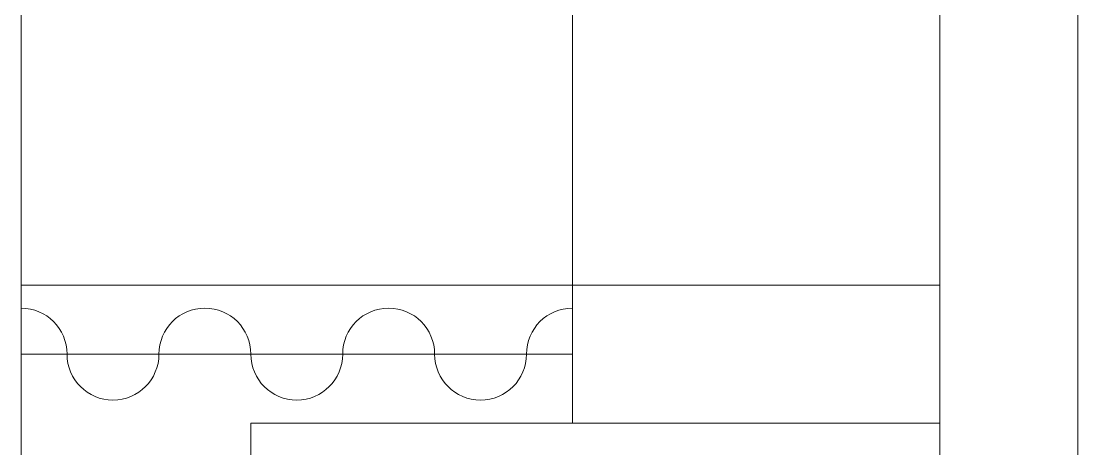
# Model space of a CAD drawing. Header units: millimetres. Extents: x -32 to 1412, y -324 to 2887.
# Drawn here: x 1036.341 to 1037.491, y 2053.931 to 2054.396 of the extents above; entities that cross this region are included whole.
import ezdxf

# ---------------------------------------------------------------- set-up
doc = ezdxf.new("R2010")
doc.units = ezdxf.units.MM
doc.header["$LTSCALE"] = 0.5
doc.layers.add('arquitetura', color=252, linetype='CONTINUOUS', lineweight=5)

msp = doc.modelspace()

# ---------------------------------------------------------------- linework, layer by layer
at = {"layer": 'arquitetura', "color": 252}
for p, q in [((1036.3412, 2053.2091), (1036.3412, 2055.0591)), ((1036.9412, 2054.9091), (1036.9412, 2054.1091)), ((1037.3412, 2053.2091), (1037.3412, 2054.9091)), ((1037.4912, 2053.0591), (1037.4912, 2054.9091)), ((1036.9412, 2054.1091), (1036.3412, 2054.1091)), ((1036.3412, 2054.1091), (1036.9412, 2054.1091)), ((1036.9412, 2054.1091), (1036.3412, 2054.1091)), ((1036.9412, 2054.1091), (1036.9412, 2053.9591)), ((1037.3412, 2054.1091), (1036.9412, 2054.1091)), ((1036.9412, 2054.0341), (1036.3412, 2054.0341)), ((1036.5912, 2053.9591), (1037.3412, 2053.9591)), ((1036.5912, 2053.2091), (1036.5912, 2053.9591)), ((1037.3412, 2053.9591), (1036.9412, 2053.9591)), ((1037.3412, 2053.9591), (1037.3412, 2053.2091))]:
    msp.add_line(p, q, dxfattribs=at)
for centre, start, end in [((1036.3412, 2054.0341), 0, 90), ((1036.5412, 2054.0341), 0, 180), ((1036.7412, 2054.0341), 0, 180), ((1036.9412, 2054.0341), 90, 180), ((1036.4412, 2054.0341), 180, 0), ((1036.6412, 2054.0341), 180, 0), ((1036.8412, 2054.0341), 180, 0)]:
    msp.add_arc(centre, 0.05, start, end, dxfattribs=at)

doc.saveas('drawing.dxf')
